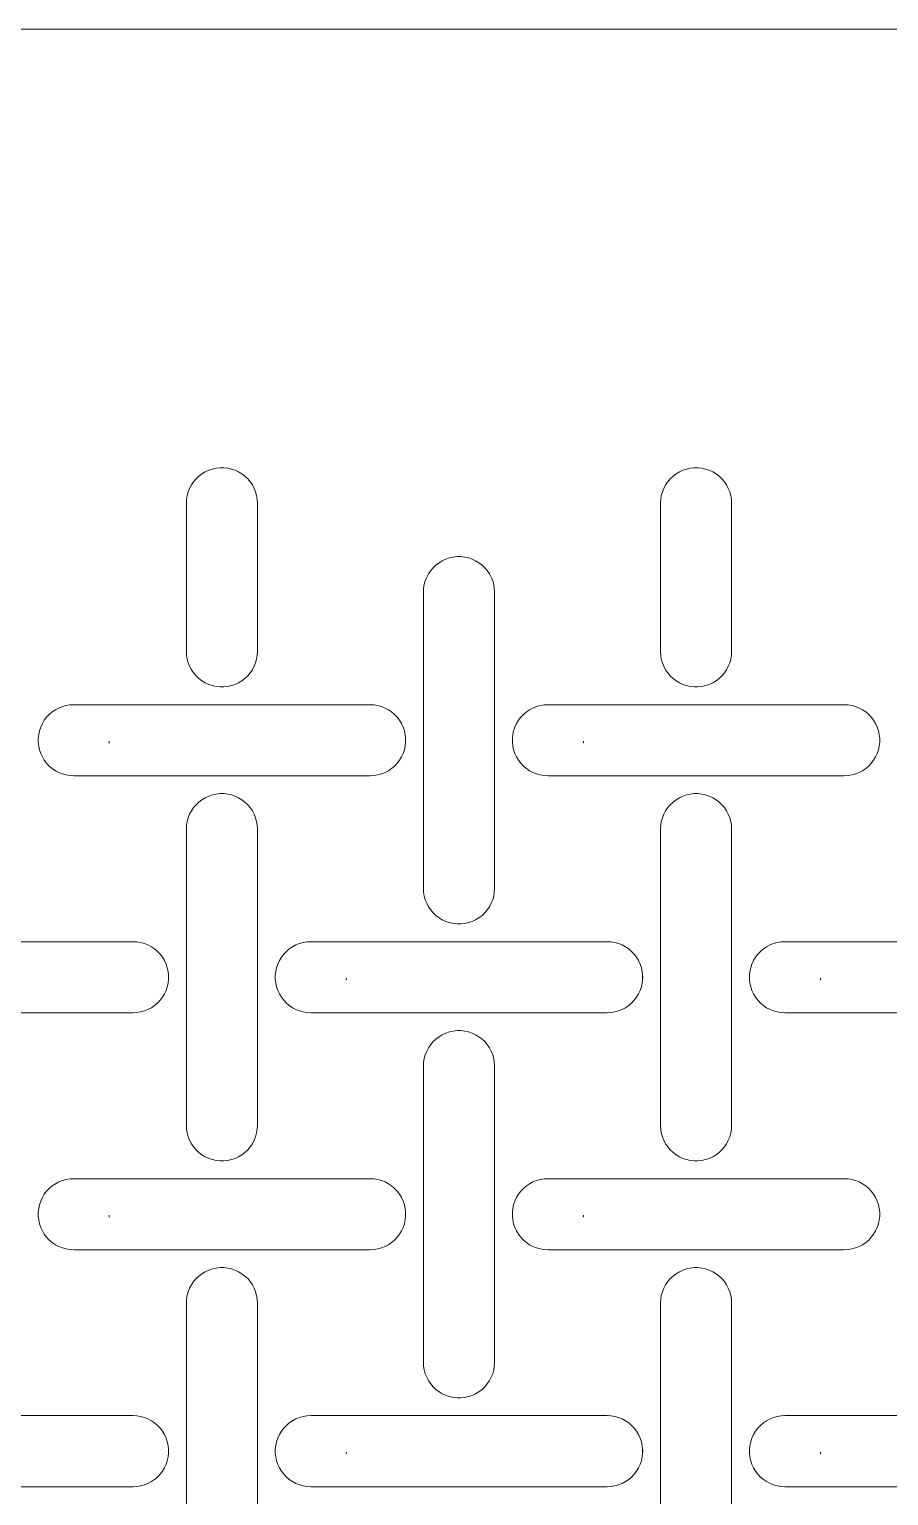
# Model space of a CAD drawing. Header units: metres. Extents: x 0 to 140, y 0 to 240.
# Drawn here: x 31.9 to 68.1, y 178.1 to 240 of the extents above; entities that cross this region are included whole.
import ezdxf

# ---------------------------------------------------------------- set-up
doc = ezdxf.new("R2010")
doc.units = ezdxf.units.M
doc.layers.add('TOP', color=1, linetype='Continuous', lineweight=0)

msp = doc.modelspace()

# ---------------------------------------------------------------- linework, layer by layer
at = {"layer": 'TOP'}
for p, q in [((140, 240), (0, 240)), ((38.715, 220.773), (38.806, 220.908)), ((38.806, 220.908), (38.911, 221.032)), ((38.911, 221.032), (39.029, 221.143)), ((39.029, 221.143), (39.158, 221.242)), ((39.158, 221.242), (39.297, 221.325)), ((39.297, 221.325), (39.445, 221.393)), ((39.445, 221.393), (39.599, 221.445)), ((39.599, 221.445), (39.757, 221.48)), ((39.757, 221.48), (39.919, 221.498)), ((39.919, 221.498), (40.081, 221.498)), ((40.081, 221.498), (40.243, 221.48)), ((40.243, 221.48), (40.401, 221.445)), ((40.401, 221.445), (40.555, 221.393)), ((40.555, 221.393), (40.703, 221.325)), ((40.703, 221.325), (40.842, 221.242)), ((40.842, 221.242), (40.971, 221.143)), ((40.971, 221.143), (41.089, 221.032)), ((41.089, 221.032), (41.194, 220.908)), ((41.194, 220.908), (41.285, 220.773)), ((58.715, 220.773), (58.806, 220.908)), ((58.806, 220.908), (58.911, 221.032)), ((58.911, 221.032), (59.029, 221.143)), ((59.029, 221.143), (59.158, 221.242)), ((59.158, 221.242), (59.297, 221.325)), ((59.297, 221.325), (59.445, 221.393)), ((59.445, 221.393), (59.599, 221.445)), ((59.599, 221.445), (59.757, 221.48)), ((59.757, 221.48), (59.919, 221.498)), ((59.919, 221.498), (60.081, 221.498)), ((60.081, 221.498), (60.243, 221.48)), ((60.243, 221.48), (60.401, 221.445)), ((60.401, 221.445), (60.555, 221.393)), ((60.555, 221.393), (60.703, 221.325)), ((60.703, 221.325), (60.842, 221.242)), ((60.842, 221.242), (60.971, 221.143)), ((60.971, 221.143), (61.089, 221.032)), ((61.089, 221.032), (61.194, 220.908)), ((61.194, 220.908), (61.285, 220.773)), ((38.509, 220.162), (38.535, 220.322)), ((38.535, 220.322), (38.579, 220.479)), ((38.579, 220.479), (38.639, 220.63)), ((38.639, 220.63), (38.715, 220.773)), ((41.285, 220.773), (41.361, 220.63)), ((41.361, 220.63), (41.421, 220.479)), ((41.421, 220.479), (41.465, 220.322)), ((41.465, 220.322), (41.491, 220.162)), ((58.509, 220.162), (58.535, 220.322)), ((58.535, 220.322), (58.579, 220.479)), ((58.579, 220.479), (58.639, 220.63)), ((58.639, 220.63), (58.715, 220.773)), ((61.285, 220.773), (61.361, 220.63)), ((61.361, 220.63), (61.421, 220.479)), ((61.421, 220.479), (61.465, 220.322)), ((61.465, 220.322), (61.491, 220.162)), ((38.5, 220), (38.509, 220.162)), ((38.5, 213.75), (38.5, 220)), ((41.491, 220.162), (41.5, 220)), ((41.5, 213.75), (41.5, 220)), ((58.5, 220), (58.509, 220.162)), ((58.5, 213.75), (58.5, 220)), ((61.491, 220.162), (61.5, 220)), ((61.5, 213.75), (61.5, 220)), ((48.806, 217.158), (48.911, 217.282)), ((48.911, 217.282), (49.029, 217.393)), ((49.029, 217.393), (49.158, 217.492)), ((49.158, 217.492), (49.297, 217.575)), ((49.297, 217.575), (49.445, 217.643)), ((49.445, 217.643), (49.599, 217.695)), ((49.599, 217.695), (49.757, 217.73)), ((49.757, 217.73), (49.919, 217.748)), ((49.919, 217.748), (50.081, 217.748)), ((50.081, 217.748), (50.243, 217.73)), ((50.243, 217.73), (50.401, 217.695)), ((50.401, 217.695), (50.555, 217.643)), ((50.555, 217.643), (50.703, 217.575)), ((50.703, 217.575), (50.842, 217.492)), ((50.842, 217.492), (50.971, 217.393)), ((50.971, 217.393), (51.089, 217.282)), ((51.089, 217.282), (51.194, 217.158)), ((48.509, 216.412), (48.535, 216.572)), ((48.535, 216.572), (48.579, 216.729)), ((48.579, 216.729), (48.639, 216.88)), ((48.639, 216.88), (48.715, 217.023)), ((48.715, 217.023), (48.806, 217.158)), ((51.194, 217.158), (51.285, 217.023)), ((51.285, 217.023), (51.361, 216.88)), ((51.361, 216.88), (51.421, 216.729)), ((51.421, 216.729), (51.465, 216.572)), ((51.465, 216.572), (51.491, 216.412)), ((48.5, 216.25), (48.509, 216.412)), ((48.5, 203.75), (48.5, 216.25)), ((51.491, 216.412), (51.5, 216.25)), ((51.5, 203.75), (51.5, 216.25)), ((38.5, 213.75), (38.509, 213.588)), ((38.509, 213.588), (38.535, 213.428)), ((41.465, 213.428), (41.491, 213.588)), ((41.491, 213.588), (41.5, 213.75)), ((58.5, 213.75), (58.509, 213.588)), ((58.509, 213.588), (58.535, 213.428)), ((61.465, 213.428), (61.491, 213.588)), ((61.491, 213.588), (61.5, 213.75)), ((38.535, 213.428), (38.579, 213.271)), ((38.579, 213.271), (38.639, 213.12)), ((38.639, 213.12), (38.715, 212.977)), ((38.715, 212.977), (38.806, 212.842)), ((41.194, 212.842), (41.285, 212.977)), ((41.285, 212.977), (41.361, 213.12)), ((41.361, 213.12), (41.421, 213.271)), ((41.421, 213.271), (41.465, 213.428)), ((58.535, 213.428), (58.579, 213.271)), ((58.579, 213.271), (58.639, 213.12)), ((58.639, 213.12), (58.715, 212.977)), ((58.715, 212.977), (58.806, 212.842)), ((61.194, 212.842), (61.285, 212.977)), ((61.285, 212.977), (61.361, 213.12)), ((61.361, 213.12), (61.421, 213.271)), ((61.421, 213.271), (61.465, 213.428)), ((38.806, 212.842), (38.911, 212.718)), ((38.911, 212.718), (39.029, 212.607)), ((39.029, 212.607), (39.158, 212.508)), ((39.158, 212.508), (39.297, 212.425)), ((39.297, 212.425), (39.445, 212.357)), ((39.445, 212.357), (39.599, 212.305)), ((39.599, 212.305), (39.757, 212.27)), ((39.757, 212.27), (39.919, 212.252)), ((39.919, 212.252), (40.081, 212.252)), ((40.081, 212.252), (40.243, 212.27)), ((40.243, 212.27), (40.401, 212.305)), ((40.401, 212.305), (40.555, 212.357)), ((40.555, 212.357), (40.703, 212.425)), ((40.703, 212.425), (40.842, 212.508)), ((40.842, 212.508), (40.971, 212.607)), ((40.971, 212.607), (41.089, 212.718)), ((41.089, 212.718), (41.194, 212.842)), ((58.806, 212.842), (58.911, 212.718)), ((58.911, 212.718), (59.029, 212.607)), ((59.029, 212.607), (59.158, 212.508)), ((59.158, 212.508), (59.297, 212.425)), ((59.297, 212.425), (59.445, 212.357)), ((59.445, 212.357), (59.599, 212.305)), ((59.599, 212.305), (59.757, 212.27)), ((59.757, 212.27), (59.919, 212.252)), ((59.919, 212.252), (60.081, 212.252)), ((60.081, 212.252), (60.243, 212.27)), ((60.243, 212.27), (60.401, 212.305)), ((60.401, 212.305), (60.555, 212.357)), ((60.555, 212.357), (60.703, 212.425)), ((60.703, 212.425), (60.842, 212.508)), ((60.842, 212.508), (60.971, 212.607)), ((60.971, 212.607), (61.089, 212.718)), ((61.089, 212.718), (61.194, 212.842)), ((32.607, 210.971), (32.718, 211.089)), ((32.718, 211.089), (32.842, 211.194)), ((32.842, 211.194), (32.977, 211.285)), ((32.977, 211.285), (33.12, 211.361)), ((33.12, 211.361), (33.271, 211.421)), ((33.271, 211.421), (33.428, 211.465)), ((33.428, 211.465), (33.588, 211.491)), ((33.588, 211.491), (33.75, 211.5)), ((33.75, 211.5), (46.25, 211.5)), ((46.25, 211.5), (46.412, 211.491)), ((46.412, 211.491), (46.572, 211.465)), ((46.572, 211.465), (46.729, 211.421)), ((46.729, 211.421), (46.88, 211.361)), ((46.88, 211.361), (47.023, 211.285)), ((47.023, 211.285), (47.158, 211.194)), ((47.158, 211.194), (47.282, 211.089)), ((47.282, 211.089), (47.393, 210.971)), ((52.607, 210.971), (52.718, 211.089)), ((52.718, 211.089), (52.842, 211.194)), ((52.842, 211.194), (52.977, 211.285)), ((52.977, 211.285), (53.12, 211.361)), ((53.12, 211.361), (53.271, 211.421)), ((53.271, 211.421), (53.428, 211.465)), ((53.428, 211.465), (53.588, 211.491)), ((53.588, 211.491), (53.75, 211.5)), ((53.75, 211.5), (66.25, 211.5)), ((66.25, 211.5), (66.412, 211.491)), ((66.412, 211.491), (66.572, 211.465)), ((66.572, 211.465), (66.729, 211.421)), ((66.729, 211.421), (66.88, 211.361)), ((66.88, 211.361), (67.023, 211.285)), ((67.023, 211.285), (67.158, 211.194)), ((67.158, 211.194), (67.282, 211.089)), ((67.282, 211.089), (67.393, 210.971)), ((32.27, 210.243), (32.305, 210.401)), ((32.305, 210.401), (32.357, 210.555)), ((32.357, 210.555), (32.425, 210.703)), ((32.425, 210.703), (32.508, 210.842)), ((32.508, 210.842), (32.607, 210.971)), ((47.393, 210.971), (47.492, 210.842)), ((47.492, 210.842), (47.575, 210.703)), ((47.575, 210.703), (47.643, 210.555)), ((47.643, 210.555), (47.695, 210.401)), ((47.695, 210.401), (47.73, 210.243)), ((52.27, 210.243), (52.305, 210.401)), ((52.305, 210.401), (52.357, 210.555)), ((52.357, 210.555), (52.425, 210.703)), ((52.425, 210.703), (52.508, 210.842)), ((52.508, 210.842), (52.607, 210.971)), ((67.393, 210.971), (67.492, 210.842)), ((67.492, 210.842), (67.575, 210.703)), ((67.575, 210.703), (67.643, 210.555)), ((67.643, 210.555), (67.695, 210.401)), ((67.695, 210.401), (67.73, 210.243)), ((32.252, 210.081), (32.27, 210.243)), ((32.252, 209.919), (32.252, 210.081)), ((32.27, 209.757), (32.252, 209.919)), ((47.73, 210.243), (47.748, 210.081)), ((47.748, 209.919), (47.73, 209.757)), ((47.748, 210.081), (47.748, 209.919)), ((52.252, 210.081), (52.27, 210.243)), ((52.252, 209.919), (52.252, 210.081)), ((52.27, 209.757), (52.252, 209.919)), ((67.73, 210.243), (67.748, 210.081)), ((67.748, 209.919), (67.73, 209.757)), ((67.748, 210.081), (67.748, 209.919)), ((32.305, 209.599), (32.27, 209.757)), ((32.357, 209.445), (32.305, 209.599)), ((32.425, 209.297), (32.357, 209.445)), ((32.508, 209.158), (32.425, 209.297)), ((32.607, 209.029), (32.508, 209.158)), ((47.492, 209.158), (47.393, 209.029)), ((47.575, 209.297), (47.492, 209.158)), ((47.643, 209.445), (47.575, 209.297)), ((47.695, 209.599), (47.643, 209.445)), ((47.73, 209.757), (47.695, 209.599)), ((52.305, 209.599), (52.27, 209.757)), ((52.357, 209.445), (52.305, 209.599)), ((52.425, 209.297), (52.357, 209.445)), ((52.508, 209.158), (52.425, 209.297)), ((52.607, 209.029), (52.508, 209.158)), ((67.492, 209.158), (67.393, 209.029)), ((67.575, 209.297), (67.492, 209.158)), ((67.643, 209.445), (67.575, 209.297)), ((67.695, 209.599), (67.643, 209.445)), ((67.73, 209.757), (67.695, 209.599)), ((32.718, 208.911), (32.607, 209.029)), ((32.842, 208.806), (32.718, 208.911)), ((32.977, 208.715), (32.842, 208.806)), ((33.12, 208.639), (32.977, 208.715)), ((33.271, 208.579), (33.12, 208.639)), ((33.428, 208.535), (33.271, 208.579)), ((33.588, 208.509), (33.428, 208.535)), ((46.572, 208.535), (46.412, 208.509)), ((46.729, 208.579), (46.572, 208.535)), ((46.88, 208.639), (46.729, 208.579)), ((47.023, 208.715), (46.88, 208.639)), ((47.158, 208.806), (47.023, 208.715)), ((47.282, 208.911), (47.158, 208.806)), ((47.393, 209.029), (47.282, 208.911)), ((52.718, 208.911), (52.607, 209.029)), ((52.842, 208.806), (52.718, 208.911)), ((52.977, 208.715), (52.842, 208.806)), ((53.12, 208.639), (52.977, 208.715)), ((53.271, 208.579), (53.12, 208.639)), ((53.428, 208.535), (53.271, 208.579)), ((53.588, 208.509), (53.428, 208.535)), ((66.572, 208.535), (66.412, 208.509)), ((66.729, 208.579), (66.572, 208.535)), ((66.88, 208.639), (66.729, 208.579)), ((67.023, 208.715), (66.88, 208.639)), ((67.158, 208.806), (67.023, 208.715)), ((67.282, 208.911), (67.158, 208.806)), ((67.393, 209.029), (67.282, 208.911)), ((33.75, 208.5), (33.588, 208.509)), ((33.75, 208.5), (46.25, 208.5)), ((46.412, 208.509), (46.25, 208.5)), ((53.75, 208.5), (53.588, 208.509)), ((53.75, 208.5), (66.25, 208.5)), ((66.412, 208.509), (66.25, 208.5)), ((38.911, 207.282), (39.029, 207.393)), ((39.029, 207.393), (39.158, 207.492)), ((39.158, 207.492), (39.297, 207.575)), ((39.297, 207.575), (39.445, 207.643)), ((39.445, 207.643), (39.599, 207.695)), ((39.599, 207.695), (39.757, 207.73)), ((39.757, 207.73), (39.919, 207.748)), ((39.919, 207.748), (40.081, 207.748)), ((40.081, 207.748), (40.243, 207.73)), ((40.243, 207.73), (40.401, 207.695)), ((40.401, 207.695), (40.555, 207.643)), ((40.555, 207.643), (40.703, 207.575)), ((40.703, 207.575), (40.842, 207.492)), ((40.842, 207.492), (40.971, 207.393)), ((40.971, 207.393), (41.089, 207.282)), ((58.911, 207.282), (59.029, 207.393)), ((59.029, 207.393), (59.158, 207.492)), ((59.158, 207.492), (59.297, 207.575)), ((59.297, 207.575), (59.445, 207.643)), ((59.445, 207.643), (59.599, 207.695)), ((59.599, 207.695), (59.757, 207.73)), ((59.757, 207.73), (59.919, 207.748)), ((59.919, 207.748), (60.081, 207.748)), ((60.081, 207.748), (60.243, 207.73)), ((60.243, 207.73), (60.401, 207.695)), ((60.401, 207.695), (60.555, 207.643)), ((60.555, 207.643), (60.703, 207.575)), ((60.703, 207.575), (60.842, 207.492)), ((60.842, 207.492), (60.971, 207.393)), ((60.971, 207.393), (61.089, 207.282)), ((38.535, 206.572), (38.579, 206.729)), ((38.579, 206.729), (38.639, 206.88)), ((38.639, 206.88), (38.715, 207.023)), ((38.715, 207.023), (38.806, 207.158)), ((38.806, 207.158), (38.911, 207.282)), ((41.089, 207.282), (41.194, 207.158)), ((41.194, 207.158), (41.285, 207.023)), ((41.285, 207.023), (41.361, 206.88)), ((41.361, 206.88), (41.421, 206.729)), ((41.421, 206.729), (41.465, 206.572)), ((58.535, 206.572), (58.579, 206.729)), ((58.579, 206.729), (58.639, 206.88)), ((58.639, 206.88), (58.715, 207.023)), ((58.715, 207.023), (58.806, 207.158)), ((58.806, 207.158), (58.911, 207.282)), ((61.089, 207.282), (61.194, 207.158)), ((61.194, 207.158), (61.285, 207.023)), ((61.285, 207.023), (61.361, 206.88)), ((61.361, 206.88), (61.421, 206.729)), ((61.421, 206.729), (61.465, 206.572)), ((38.5, 206.25), (38.509, 206.412)), ((38.5, 193.75), (38.5, 206.25)), ((38.509, 206.412), (38.535, 206.572)), ((41.465, 206.572), (41.491, 206.412)), ((41.491, 206.412), (41.5, 206.25)), ((41.5, 193.75), (41.5, 206.25)), ((58.5, 206.25), (58.509, 206.412)), ((58.5, 193.75), (58.5, 206.25)), ((58.509, 206.412), (58.535, 206.572)), ((61.465, 206.572), (61.491, 206.412)), ((61.491, 206.412), (61.5, 206.25)), ((61.5, 193.75), (61.5, 206.25)), ((48.5, 203.75), (48.509, 203.588)), ((48.509, 203.588), (48.535, 203.428)), ((51.465, 203.428), (51.491, 203.588)), ((51.491, 203.588), (51.5, 203.75)), ((48.535, 203.428), (48.579, 203.271)), ((48.579, 203.271), (48.639, 203.12)), ((48.639, 203.12), (48.715, 202.977)), ((48.715, 202.977), (48.806, 202.842)), ((51.194, 202.842), (51.285, 202.977)), ((51.285, 202.977), (51.361, 203.12)), ((51.361, 203.12), (51.421, 203.271)), ((51.421, 203.271), (51.465, 203.428)), ((48.806, 202.842), (48.911, 202.718)), ((48.911, 202.718), (49.029, 202.607)), ((49.029, 202.607), (49.158, 202.508)), ((49.158, 202.508), (49.297, 202.425)), ((49.297, 202.425), (49.445, 202.357)), ((49.445, 202.357), (49.599, 202.305)), ((50.401, 202.305), (50.555, 202.357)), ((50.555, 202.357), (50.703, 202.425)), ((50.703, 202.425), (50.842, 202.508)), ((50.842, 202.508), (50.971, 202.607)), ((50.971, 202.607), (51.089, 202.718)), ((51.089, 202.718), (51.194, 202.842)), ((49.599, 202.305), (49.757, 202.27)), ((49.757, 202.27), (49.919, 202.252)), ((49.919, 202.252), (50.081, 202.252)), ((50.081, 202.252), (50.243, 202.27)), ((50.243, 202.27), (50.401, 202.305)), ((23.75, 201.5), (36.25, 201.5)), ((36.25, 201.5), (36.412, 201.491)), ((36.412, 201.491), (36.572, 201.465)), ((36.572, 201.465), (36.729, 201.421)), ((36.729, 201.421), (36.88, 201.361)), ((36.88, 201.361), (37.023, 201.285)), ((37.023, 201.285), (37.158, 201.194)), ((37.158, 201.194), (37.282, 201.089)), ((42.718, 201.089), (42.842, 201.194)), ((42.842, 201.194), (42.977, 201.285)), ((42.977, 201.285), (43.12, 201.361)), ((43.12, 201.361), (43.271, 201.421)), ((43.271, 201.421), (43.428, 201.465)), ((43.428, 201.465), (43.588, 201.491)), ((43.588, 201.491), (43.75, 201.5)), ((43.75, 201.5), (56.25, 201.5)), ((56.25, 201.5), (56.412, 201.491)), ((56.412, 201.491), (56.572, 201.465)), ((56.572, 201.465), (56.729, 201.421)), ((56.729, 201.421), (56.88, 201.361)), ((56.88, 201.361), (57.023, 201.285)), ((57.023, 201.285), (57.158, 201.194)), ((57.158, 201.194), (57.282, 201.089)), ((62.718, 201.089), (62.842, 201.194)), ((62.842, 201.194), (62.977, 201.285)), ((62.977, 201.285), (63.12, 201.361)), ((63.12, 201.361), (63.271, 201.421)), ((63.271, 201.421), (63.428, 201.465)), ((63.428, 201.465), (63.588, 201.491)), ((63.588, 201.491), (63.75, 201.5)), ((63.75, 201.5), (76.25, 201.5)), ((37.282, 201.089), (37.393, 200.971)), ((37.393, 200.971), (37.492, 200.842)), ((37.492, 200.842), (37.575, 200.703)), ((37.575, 200.703), (37.643, 200.555)), ((37.643, 200.555), (37.695, 200.401)), ((42.305, 200.401), (42.357, 200.555)), ((42.357, 200.555), (42.425, 200.703)), ((42.425, 200.703), (42.508, 200.842)), ((42.508, 200.842), (42.607, 200.971)), ((42.607, 200.971), (42.718, 201.089)), ((57.282, 201.089), (57.393, 200.971)), ((57.393, 200.971), (57.492, 200.842)), ((57.492, 200.842), (57.575, 200.703)), ((57.575, 200.703), (57.643, 200.555)), ((57.643, 200.555), (57.695, 200.401)), ((62.305, 200.401), (62.357, 200.555)), ((62.357, 200.555), (62.425, 200.703)), ((62.425, 200.703), (62.508, 200.842)), ((62.508, 200.842), (62.607, 200.971)), ((62.607, 200.971), (62.718, 201.089)), ((37.695, 200.401), (37.73, 200.243)), ((37.73, 200.243), (37.748, 200.081)), ((37.748, 199.919), (37.73, 199.757)), ((37.748, 200.081), (37.748, 199.919)), ((42.252, 200.081), (42.27, 200.243)), ((42.252, 199.919), (42.252, 200.081)), ((42.27, 199.757), (42.252, 199.919)), ((42.27, 200.243), (42.305, 200.401)), ((57.695, 200.401), (57.73, 200.243)), ((57.73, 200.243), (57.748, 200.081)), ((57.748, 199.919), (57.73, 199.757)), ((57.748, 200.081), (57.748, 199.919)), ((62.252, 200.081), (62.27, 200.243)), ((62.252, 199.919), (62.252, 200.081)), ((62.27, 199.757), (62.252, 199.919)), ((62.27, 200.243), (62.305, 200.401)), ((37.575, 199.297), (37.492, 199.158)), ((37.643, 199.445), (37.575, 199.297)), ((37.695, 199.599), (37.643, 199.445)), ((37.73, 199.757), (37.695, 199.599)), ((42.305, 199.599), (42.27, 199.757)), ((42.357, 199.445), (42.305, 199.599)), ((42.425, 199.297), (42.357, 199.445)), ((42.508, 199.158), (42.425, 199.297)), ((57.575, 199.297), (57.492, 199.158)), ((57.643, 199.445), (57.575, 199.297)), ((57.695, 199.599), (57.643, 199.445)), ((57.73, 199.757), (57.695, 199.599)), ((62.305, 199.599), (62.27, 199.757)), ((62.357, 199.445), (62.305, 199.599)), ((62.425, 199.297), (62.357, 199.445)), ((62.508, 199.158), (62.425, 199.297)), ((36.88, 198.639), (36.729, 198.579)), ((37.023, 198.715), (36.88, 198.639)), ((37.158, 198.806), (37.023, 198.715)), ((37.282, 198.911), (37.158, 198.806)), ((37.393, 199.029), (37.282, 198.911)), ((37.492, 199.158), (37.393, 199.029)), ((42.607, 199.029), (42.508, 199.158)), ((42.718, 198.911), (42.607, 199.029)), ((42.842, 198.806), (42.718, 198.911)), ((42.977, 198.715), (42.842, 198.806)), ((43.12, 198.639), (42.977, 198.715)), ((43.271, 198.579), (43.12, 198.639)), ((56.88, 198.639), (56.729, 198.579)), ((57.023, 198.715), (56.88, 198.639)), ((57.158, 198.806), (57.023, 198.715)), ((57.282, 198.911), (57.158, 198.806)), ((57.393, 199.029), (57.282, 198.911)), ((57.492, 199.158), (57.393, 199.029)), ((62.607, 199.029), (62.508, 199.158)), ((62.718, 198.911), (62.607, 199.029)), ((62.842, 198.806), (62.718, 198.911)), ((62.977, 198.715), (62.842, 198.806)), ((63.12, 198.639), (62.977, 198.715)), ((63.271, 198.579), (63.12, 198.639)), ((23.75, 198.5), (36.25, 198.5)), ((36.412, 198.509), (36.25, 198.5)), ((36.572, 198.535), (36.412, 198.509)), ((36.729, 198.579), (36.572, 198.535)), ((43.428, 198.535), (43.271, 198.579)), ((43.588, 198.509), (43.428, 198.535)), ((43.75, 198.5), (43.588, 198.509)), ((43.75, 198.5), (56.25, 198.5)), ((56.412, 198.509), (56.25, 198.5)), ((56.572, 198.535), (56.412, 198.509)), ((56.729, 198.579), (56.572, 198.535)), ((63.428, 198.535), (63.271, 198.579)), ((63.588, 198.509), (63.428, 198.535)), ((63.75, 198.5), (63.588, 198.509)), ((63.75, 198.5), (76.25, 198.5)), ((48.911, 197.282), (49.029, 197.393)), ((49.029, 197.393), (49.158, 197.492)), ((49.158, 197.492), (49.297, 197.575)), ((49.297, 197.575), (49.445, 197.643)), ((49.445, 197.643), (49.599, 197.695)), ((49.599, 197.695), (49.757, 197.73)), ((49.757, 197.73), (49.919, 197.748)), ((49.919, 197.748), (50.081, 197.748)), ((50.081, 197.748), (50.243, 197.73)), ((50.243, 197.73), (50.401, 197.695)), ((50.401, 197.695), (50.555, 197.643)), ((50.555, 197.643), (50.703, 197.575)), ((50.703, 197.575), (50.842, 197.492)), ((50.842, 197.492), (50.971, 197.393)), ((50.971, 197.393), (51.089, 197.282)), ((48.579, 196.729), (48.639, 196.88)), ((48.639, 196.88), (48.715, 197.023)), ((48.715, 197.023), (48.806, 197.158)), ((48.806, 197.158), (48.911, 197.282)), ((51.089, 197.282), (51.194, 197.158)), ((51.194, 197.158), (51.285, 197.023)), ((51.285, 197.023), (51.361, 196.88)), ((51.361, 196.88), (51.421, 196.729)), ((48.5, 196.25), (48.509, 196.412)), ((48.5, 183.75), (48.5, 196.25)), ((48.509, 196.412), (48.535, 196.572)), ((48.535, 196.572), (48.579, 196.729)), ((51.421, 196.729), (51.465, 196.572)), ((51.465, 196.572), (51.491, 196.412)), ((51.491, 196.412), (51.5, 196.25)), ((51.5, 183.75), (51.5, 196.25)), ((38.5, 193.75), (38.509, 193.588)), ((41.491, 193.588), (41.5, 193.75)), ((58.5, 193.75), (58.509, 193.588)), ((61.491, 193.588), (61.5, 193.75)), ((38.509, 193.588), (38.535, 193.428)), ((38.535, 193.428), (38.579, 193.271)), ((38.579, 193.271), (38.639, 193.12)), ((38.639, 193.12), (38.715, 192.977)), ((41.285, 192.977), (41.361, 193.12)), ((41.361, 193.12), (41.421, 193.271)), ((41.421, 193.271), (41.465, 193.428)), ((41.465, 193.428), (41.491, 193.588)), ((58.509, 193.588), (58.535, 193.428)), ((58.535, 193.428), (58.579, 193.271)), ((58.579, 193.271), (58.639, 193.12)), ((58.639, 193.12), (58.715, 192.977)), ((61.285, 192.977), (61.361, 193.12)), ((61.361, 193.12), (61.421, 193.271)), ((61.421, 193.271), (61.465, 193.428)), ((61.465, 193.428), (61.491, 193.588)), ((38.715, 192.977), (38.806, 192.842)), ((38.806, 192.842), (38.911, 192.718)), ((38.911, 192.718), (39.029, 192.607)), ((39.029, 192.607), (39.158, 192.508)), ((39.158, 192.508), (39.297, 192.425)), ((40.703, 192.425), (40.842, 192.508)), ((40.842, 192.508), (40.971, 192.607)), ((40.971, 192.607), (41.089, 192.718)), ((41.089, 192.718), (41.194, 192.842)), ((41.194, 192.842), (41.285, 192.977)), ((58.715, 192.977), (58.806, 192.842)), ((58.806, 192.842), (58.911, 192.718)), ((58.911, 192.718), (59.029, 192.607)), ((59.029, 192.607), (59.158, 192.508)), ((59.158, 192.508), (59.297, 192.425)), ((60.703, 192.425), (60.842, 192.508)), ((60.842, 192.508), (60.971, 192.607)), ((60.971, 192.607), (61.089, 192.718)), ((61.089, 192.718), (61.194, 192.842)), ((61.194, 192.842), (61.285, 192.977)), ((39.297, 192.425), (39.445, 192.357)), ((39.445, 192.357), (39.599, 192.305)), ((39.599, 192.305), (39.757, 192.27)), ((39.757, 192.27), (39.919, 192.252)), ((39.919, 192.252), (40.081, 192.252)), ((40.081, 192.252), (40.243, 192.27)), ((40.243, 192.27), (40.401, 192.305)), ((40.401, 192.305), (40.555, 192.357)), ((40.555, 192.357), (40.703, 192.425)), ((59.297, 192.425), (59.445, 192.357)), ((59.445, 192.357), (59.599, 192.305)), ((59.599, 192.305), (59.757, 192.27)), ((59.757, 192.27), (59.919, 192.252)), ((59.919, 192.252), (60.081, 192.252)), ((60.081, 192.252), (60.243, 192.27)), ((60.243, 192.27), (60.401, 192.305)), ((60.401, 192.305), (60.555, 192.357)), ((60.555, 192.357), (60.703, 192.425)), ((32.842, 191.194), (32.977, 191.285)), ((32.977, 191.285), (33.12, 191.361)), ((33.12, 191.361), (33.271, 191.421)), ((33.271, 191.421), (33.428, 191.465)), ((33.428, 191.465), (33.588, 191.491)), ((33.588, 191.491), (33.75, 191.5)), ((33.75, 191.5), (46.25, 191.5)), ((46.25, 191.5), (46.412, 191.491)), ((46.412, 191.491), (46.572, 191.465)), ((46.572, 191.465), (46.729, 191.421)), ((46.729, 191.421), (46.88, 191.361)), ((46.88, 191.361), (47.023, 191.285)), ((47.023, 191.285), (47.158, 191.194)), ((52.842, 191.194), (52.977, 191.285)), ((52.977, 191.285), (53.12, 191.361)), ((53.12, 191.361), (53.271, 191.421)), ((53.271, 191.421), (53.428, 191.465)), ((53.428, 191.465), (53.588, 191.491)), ((53.588, 191.491), (53.75, 191.5)), ((53.75, 191.5), (66.25, 191.5)), ((66.25, 191.5), (66.412, 191.491)), ((66.412, 191.491), (66.572, 191.465)), ((66.572, 191.465), (66.729, 191.421)), ((66.729, 191.421), (66.88, 191.361)), ((66.88, 191.361), (67.023, 191.285)), ((67.023, 191.285), (67.158, 191.194)), ((32.357, 190.555), (32.425, 190.703)), ((32.425, 190.703), (32.508, 190.842)), ((32.508, 190.842), (32.607, 190.971)), ((32.607, 190.971), (32.718, 191.089)), ((32.718, 191.089), (32.842, 191.194)), ((47.158, 191.194), (47.282, 191.089)), ((47.282, 191.089), (47.393, 190.971)), ((47.393, 190.971), (47.492, 190.842)), ((47.492, 190.842), (47.575, 190.703)), ((47.575, 190.703), (47.643, 190.555)), ((52.357, 190.555), (52.425, 190.703)), ((52.425, 190.703), (52.508, 190.842)), ((52.508, 190.842), (52.607, 190.971)), ((52.607, 190.971), (52.718, 191.089)), ((52.718, 191.089), (52.842, 191.194)), ((67.158, 191.194), (67.282, 191.089)), ((67.282, 191.089), (67.393, 190.971)), ((67.393, 190.971), (67.492, 190.842)), ((67.492, 190.842), (67.575, 190.703)), ((67.575, 190.703), (67.643, 190.555)), ((32.252, 190.081), (32.27, 190.243)), ((32.252, 189.919), (32.252, 190.081)), ((32.27, 190.243), (32.305, 190.401)), ((32.305, 190.401), (32.357, 190.555)), ((47.643, 190.555), (47.695, 190.401)), ((47.695, 190.401), (47.73, 190.243)), ((47.73, 190.243), (47.748, 190.081)), ((47.748, 190.081), (47.748, 189.919)), ((52.252, 190.081), (52.27, 190.243)), ((52.252, 189.919), (52.252, 190.081)), ((52.27, 190.243), (52.305, 190.401)), ((52.305, 190.401), (52.357, 190.555)), ((67.643, 190.555), (67.695, 190.401)), ((67.695, 190.401), (67.73, 190.243)), ((67.73, 190.243), (67.748, 190.081)), ((67.748, 190.081), (67.748, 189.919)), ((32.27, 189.757), (32.252, 189.919)), ((32.305, 189.599), (32.27, 189.757)), ((32.357, 189.445), (32.305, 189.599)), ((32.425, 189.297), (32.357, 189.445)), ((47.643, 189.445), (47.575, 189.297)), ((47.695, 189.599), (47.643, 189.445)), ((47.73, 189.757), (47.695, 189.599)), ((47.748, 189.919), (47.73, 189.757)), ((52.27, 189.757), (52.252, 189.919)), ((52.305, 189.599), (52.27, 189.757)), ((52.357, 189.445), (52.305, 189.599)), ((52.425, 189.297), (52.357, 189.445)), ((67.643, 189.445), (67.575, 189.297)), ((67.695, 189.599), (67.643, 189.445)), ((67.73, 189.757), (67.695, 189.599)), ((67.748, 189.919), (67.73, 189.757)), ((32.508, 189.158), (32.425, 189.297)), ((32.607, 189.029), (32.508, 189.158)), ((32.718, 188.911), (32.607, 189.029)), ((32.842, 188.806), (32.718, 188.911)), ((32.977, 188.715), (32.842, 188.806)), ((47.158, 188.806), (47.023, 188.715)), ((47.282, 188.911), (47.158, 188.806)), ((47.393, 189.029), (47.282, 188.911)), ((47.492, 189.158), (47.393, 189.029)), ((47.575, 189.297), (47.492, 189.158)), ((52.508, 189.158), (52.425, 189.297)), ((52.607, 189.029), (52.508, 189.158)), ((52.718, 188.911), (52.607, 189.029)), ((52.842, 188.806), (52.718, 188.911)), ((52.977, 188.715), (52.842, 188.806)), ((67.158, 188.806), (67.023, 188.715)), ((67.282, 188.911), (67.158, 188.806)), ((67.393, 189.029), (67.282, 188.911)), ((67.492, 189.158), (67.393, 189.029)), ((67.575, 189.297), (67.492, 189.158)), ((33.12, 188.639), (32.977, 188.715)), ((33.271, 188.579), (33.12, 188.639)), ((33.428, 188.535), (33.271, 188.579)), ((33.588, 188.509), (33.428, 188.535)), ((33.75, 188.5), (33.588, 188.509)), ((33.75, 188.5), (46.25, 188.5)), ((46.412, 188.509), (46.25, 188.5)), ((46.572, 188.535), (46.412, 188.509)), ((46.729, 188.579), (46.572, 188.535)), ((46.88, 188.639), (46.729, 188.579)), ((47.023, 188.715), (46.88, 188.639)), ((53.12, 188.639), (52.977, 188.715)), ((53.271, 188.579), (53.12, 188.639)), ((53.428, 188.535), (53.271, 188.579)), ((53.588, 188.509), (53.428, 188.535)), ((53.75, 188.5), (53.588, 188.509)), ((53.75, 188.5), (66.25, 188.5)), ((66.412, 188.509), (66.25, 188.5)), ((66.572, 188.535), (66.412, 188.509)), ((66.729, 188.579), (66.572, 188.535)), ((66.88, 188.639), (66.729, 188.579)), ((67.023, 188.715), (66.88, 188.639)), ((39.029, 187.393), (39.158, 187.492)), ((39.158, 187.492), (39.297, 187.575)), ((39.297, 187.575), (39.445, 187.643)), ((39.445, 187.643), (39.599, 187.695)), ((39.599, 187.695), (39.757, 187.73)), ((39.757, 187.73), (39.919, 187.748)), ((39.919, 187.748), (40.081, 187.748)), ((40.081, 187.748), (40.243, 187.73)), ((40.243, 187.73), (40.401, 187.695)), ((40.401, 187.695), (40.555, 187.643)), ((40.555, 187.643), (40.703, 187.575)), ((40.703, 187.575), (40.842, 187.492)), ((40.842, 187.492), (40.971, 187.393)), ((59.029, 187.393), (59.158, 187.492)), ((59.158, 187.492), (59.297, 187.575)), ((59.297, 187.575), (59.445, 187.643)), ((59.445, 187.643), (59.599, 187.695)), ((59.599, 187.695), (59.757, 187.73)), ((59.757, 187.73), (59.919, 187.748)), ((59.919, 187.748), (60.081, 187.748)), ((60.081, 187.748), (60.243, 187.73)), ((60.243, 187.73), (60.401, 187.695)), ((60.401, 187.695), (60.555, 187.643)), ((60.555, 187.643), (60.703, 187.575)), ((60.703, 187.575), (60.842, 187.492)), ((60.842, 187.492), (60.971, 187.393)), ((38.579, 186.729), (38.639, 186.88)), ((38.639, 186.88), (38.715, 187.023)), ((38.715, 187.023), (38.806, 187.158)), ((38.806, 187.158), (38.911, 187.282)), ((38.911, 187.282), (39.029, 187.393)), ((40.971, 187.393), (41.089, 187.282)), ((41.089, 187.282), (41.194, 187.158)), ((41.194, 187.158), (41.285, 187.023)), ((41.285, 187.023), (41.361, 186.88)), ((41.361, 186.88), (41.421, 186.729)), ((58.579, 186.729), (58.639, 186.88)), ((58.639, 186.88), (58.715, 187.023)), ((58.715, 187.023), (58.806, 187.158)), ((58.806, 187.158), (58.911, 187.282)), ((58.911, 187.282), (59.029, 187.393)), ((60.971, 187.393), (61.089, 187.282)), ((61.089, 187.282), (61.194, 187.158)), ((61.194, 187.158), (61.285, 187.023)), ((61.285, 187.023), (61.361, 186.88)), ((61.361, 186.88), (61.421, 186.729)), ((38.5, 186.25), (38.509, 186.412)), ((38.5, 173.75), (38.5, 186.25)), ((38.509, 186.412), (38.535, 186.572)), ((38.535, 186.572), (38.579, 186.729)), ((41.421, 186.729), (41.465, 186.572)), ((41.465, 186.572), (41.491, 186.412)), ((41.491, 186.412), (41.5, 186.25)), ((41.5, 173.75), (41.5, 186.25)), ((58.5, 186.25), (58.509, 186.412)), ((58.5, 173.75), (58.5, 186.25)), ((58.509, 186.412), (58.535, 186.572)), ((58.535, 186.572), (58.579, 186.729)), ((61.421, 186.729), (61.465, 186.572)), ((61.465, 186.572), (61.491, 186.412)), ((61.491, 186.412), (61.5, 186.25)), ((61.5, 173.75), (61.5, 186.25)), ((48.5, 183.75), (48.509, 183.588)), ((48.509, 183.588), (48.535, 183.428)), ((48.535, 183.428), (48.579, 183.271)), ((48.579, 183.271), (48.639, 183.12)), ((51.361, 183.12), (51.421, 183.271)), ((51.421, 183.271), (51.465, 183.428)), ((51.465, 183.428), (51.491, 183.588)), ((51.491, 183.588), (51.5, 183.75)), ((48.639, 183.12), (48.715, 182.977)), ((48.715, 182.977), (48.806, 182.842)), ((48.806, 182.842), (48.911, 182.718)), ((48.911, 182.718), (49.029, 182.607)), ((49.029, 182.607), (49.158, 182.508)), ((50.842, 182.508), (50.971, 182.607)), ((50.971, 182.607), (51.089, 182.718)), ((51.089, 182.718), (51.194, 182.842)), ((51.194, 182.842), (51.285, 182.977)), ((51.285, 182.977), (51.361, 183.12)), ((49.158, 182.508), (49.297, 182.425)), ((49.297, 182.425), (49.445, 182.357)), ((49.445, 182.357), (49.599, 182.305)), ((49.599, 182.305), (49.757, 182.27)), ((49.757, 182.27), (49.919, 182.252)), ((49.919, 182.252), (50.081, 182.252)), ((50.081, 182.252), (50.243, 182.27)), ((50.243, 182.27), (50.401, 182.305)), ((50.401, 182.305), (50.555, 182.357)), ((50.555, 182.357), (50.703, 182.425)), ((50.703, 182.425), (50.842, 182.508)), ((23.75, 181.5), (36.25, 181.5)), ((36.25, 181.5), (36.412, 181.491)), ((36.412, 181.491), (36.572, 181.465)), ((36.572, 181.465), (36.729, 181.421)), ((36.729, 181.421), (36.88, 181.361)), ((36.88, 181.361), (37.023, 181.285)), ((42.977, 181.285), (43.12, 181.361)), ((43.12, 181.361), (43.271, 181.421)), ((43.271, 181.421), (43.428, 181.465)), ((43.428, 181.465), (43.588, 181.491)), ((43.588, 181.491), (43.75, 181.5)), ((43.75, 181.5), (56.25, 181.5)), ((56.25, 181.5), (56.412, 181.491)), ((56.412, 181.491), (56.572, 181.465)), ((56.572, 181.465), (56.729, 181.421)), ((56.729, 181.421), (56.88, 181.361)), ((56.88, 181.361), (57.023, 181.285)), ((62.977, 181.285), (63.12, 181.361)), ((63.12, 181.361), (63.271, 181.421)), ((63.271, 181.421), (63.428, 181.465)), ((63.428, 181.465), (63.588, 181.491)), ((63.588, 181.491), (63.75, 181.5)), ((63.75, 181.5), (76.25, 181.5)), ((37.023, 181.285), (37.158, 181.194)), ((37.158, 181.194), (37.282, 181.089)), ((37.282, 181.089), (37.393, 180.971)), ((37.393, 180.971), (37.492, 180.842)), ((37.492, 180.842), (37.575, 180.703)), ((37.575, 180.703), (37.643, 180.555)), ((42.357, 180.555), (42.425, 180.703)), ((42.425, 180.703), (42.508, 180.842)), ((42.508, 180.842), (42.607, 180.971)), ((42.607, 180.971), (42.718, 181.089)), ((42.718, 181.089), (42.842, 181.194)), ((42.842, 181.194), (42.977, 181.285)), ((57.023, 181.285), (57.158, 181.194)), ((57.158, 181.194), (57.282, 181.089)), ((57.282, 181.089), (57.393, 180.971)), ((57.393, 180.971), (57.492, 180.842)), ((57.492, 180.842), (57.575, 180.703)), ((57.575, 180.703), (57.643, 180.555)), ((62.357, 180.555), (62.425, 180.703)), ((62.425, 180.703), (62.508, 180.842)), ((62.508, 180.842), (62.607, 180.971)), ((62.607, 180.971), (62.718, 181.089)), ((62.718, 181.089), (62.842, 181.194)), ((62.842, 181.194), (62.977, 181.285)), ((37.643, 180.555), (37.695, 180.401)), ((37.695, 180.401), (37.73, 180.243)), ((37.73, 180.243), (37.748, 180.081)), ((37.748, 180.081), (37.748, 179.919)), ((42.252, 180.081), (42.27, 180.243)), ((42.252, 179.919), (42.252, 180.081)), ((42.27, 180.243), (42.305, 180.401)), ((42.305, 180.401), (42.357, 180.555)), ((57.643, 180.555), (57.695, 180.401)), ((57.695, 180.401), (57.73, 180.243)), ((57.73, 180.243), (57.748, 180.081)), ((57.748, 180.081), (57.748, 179.919)), ((62.252, 180.081), (62.27, 180.243)), ((62.252, 179.919), (62.252, 180.081)), ((62.27, 180.243), (62.305, 180.401)), ((62.305, 180.401), (62.357, 180.555)), ((37.643, 179.445), (37.575, 179.297)), ((37.695, 179.599), (37.643, 179.445)), ((37.73, 179.757), (37.695, 179.599)), ((37.748, 179.919), (37.73, 179.757)), ((42.27, 179.757), (42.252, 179.919)), ((42.305, 179.599), (42.27, 179.757)), ((42.357, 179.445), (42.305, 179.599)), ((42.425, 179.297), (42.357, 179.445)), ((57.643, 179.445), (57.575, 179.297)), ((57.695, 179.599), (57.643, 179.445)), ((57.73, 179.757), (57.695, 179.599)), ((57.748, 179.919), (57.73, 179.757)), ((62.27, 179.757), (62.252, 179.919)), ((62.305, 179.599), (62.27, 179.757)), ((62.357, 179.445), (62.305, 179.599)), ((62.425, 179.297), (62.357, 179.445)), ((37.282, 178.911), (37.158, 178.806)), ((37.393, 179.029), (37.282, 178.911)), ((37.492, 179.158), (37.393, 179.029)), ((37.575, 179.297), (37.492, 179.158)), ((42.508, 179.158), (42.425, 179.297)), ((42.607, 179.029), (42.508, 179.158)), ((42.718, 178.911), (42.607, 179.029)), ((42.842, 178.806), (42.718, 178.911)), ((57.282, 178.911), (57.158, 178.806)), ((57.393, 179.029), (57.282, 178.911)), ((57.492, 179.158), (57.393, 179.029)), ((57.575, 179.297), (57.492, 179.158)), ((62.508, 179.158), (62.425, 179.297)), ((62.607, 179.029), (62.508, 179.158)), ((62.718, 178.911), (62.607, 179.029)), ((62.842, 178.806), (62.718, 178.911)), ((23.75, 178.5), (36.25, 178.5)), ((36.412, 178.509), (36.25, 178.5)), ((36.572, 178.535), (36.412, 178.509)), ((36.729, 178.579), (36.572, 178.535)), ((36.88, 178.639), (36.729, 178.579)), ((37.023, 178.715), (36.88, 178.639)), ((37.158, 178.806), (37.023, 178.715)), ((42.977, 178.715), (42.842, 178.806)), ((43.12, 178.639), (42.977, 178.715)), ((43.271, 178.579), (43.12, 178.639)), ((43.428, 178.535), (43.271, 178.579)), ((43.588, 178.509), (43.428, 178.535)), ((43.75, 178.5), (43.588, 178.509)), ((43.75, 178.5), (56.25, 178.5)), ((56.412, 178.509), (56.25, 178.5)), ((56.572, 178.535), (56.412, 178.509)), ((56.729, 178.579), (56.572, 178.535)), ((56.88, 178.639), (56.729, 178.579)), ((57.023, 178.715), (56.88, 178.639)), ((57.158, 178.806), (57.023, 178.715)), ((62.977, 178.715), (62.842, 178.806)), ((63.12, 178.639), (62.977, 178.715)), ((63.271, 178.579), (63.12, 178.639)), ((63.428, 178.535), (63.271, 178.579)), ((63.588, 178.509), (63.428, 178.535)), ((63.75, 178.5), (63.588, 178.509)), ((63.75, 178.5), (76.25, 178.5))]:
    msp.add_line(p, q, dxfattribs=at)
for centre, start, end in [((40, 220), 0, 3.14159), ((60, 220), 0, 3.14159), ((50, 216.25), 0, 3.14159), ((40, 213.75), -3.14159, 0), ((60, 213.75), -3.14159, 0), ((33.75, 210), -4.71239, -1.5708), ((46.25, 210), -1.5708, 1.5708), ((53.75, 210), -4.71239, -1.5708), ((66.25, 210), -1.5708, 1.5708), ((40, 206.25), 0, 3.14159), ((60, 206.25), 0, 3.14159), ((50, 203.75), -3.14159, 0), ((36.25, 200), -1.5708, 1.5708), ((43.75, 200), -4.71239, -1.5708), ((56.25, 200), -1.5708, 1.5708), ((63.75, 200), -4.71239, -1.5708), ((50, 196.25), 0, 3.14159), ((40, 193.75), -3.14159, 0), ((60, 193.75), -3.14159, 0), ((46.25, 190), -1.5708, 1.5708), ((66.25, 190), -1.5708, 1.5708), ((33.75, 190), -4.71239, -1.5708), ((53.75, 190), -4.71239, -1.5708), ((40, 186.25), 0, 3.14159), ((60, 186.25), 0, 3.14159), ((50, 183.75), -3.14159, 0), ((36.25, 180), -1.5708, 1.5708), ((43.75, 180), -4.71239, -1.5708), ((56.25, 180), -1.5708, 1.5708), ((63.75, 180), -4.71239, -1.5708)]:
    msp.add_arc(centre, 1.5, start, end, dxfattribs=at)

doc.saveas('drawing.dxf')
